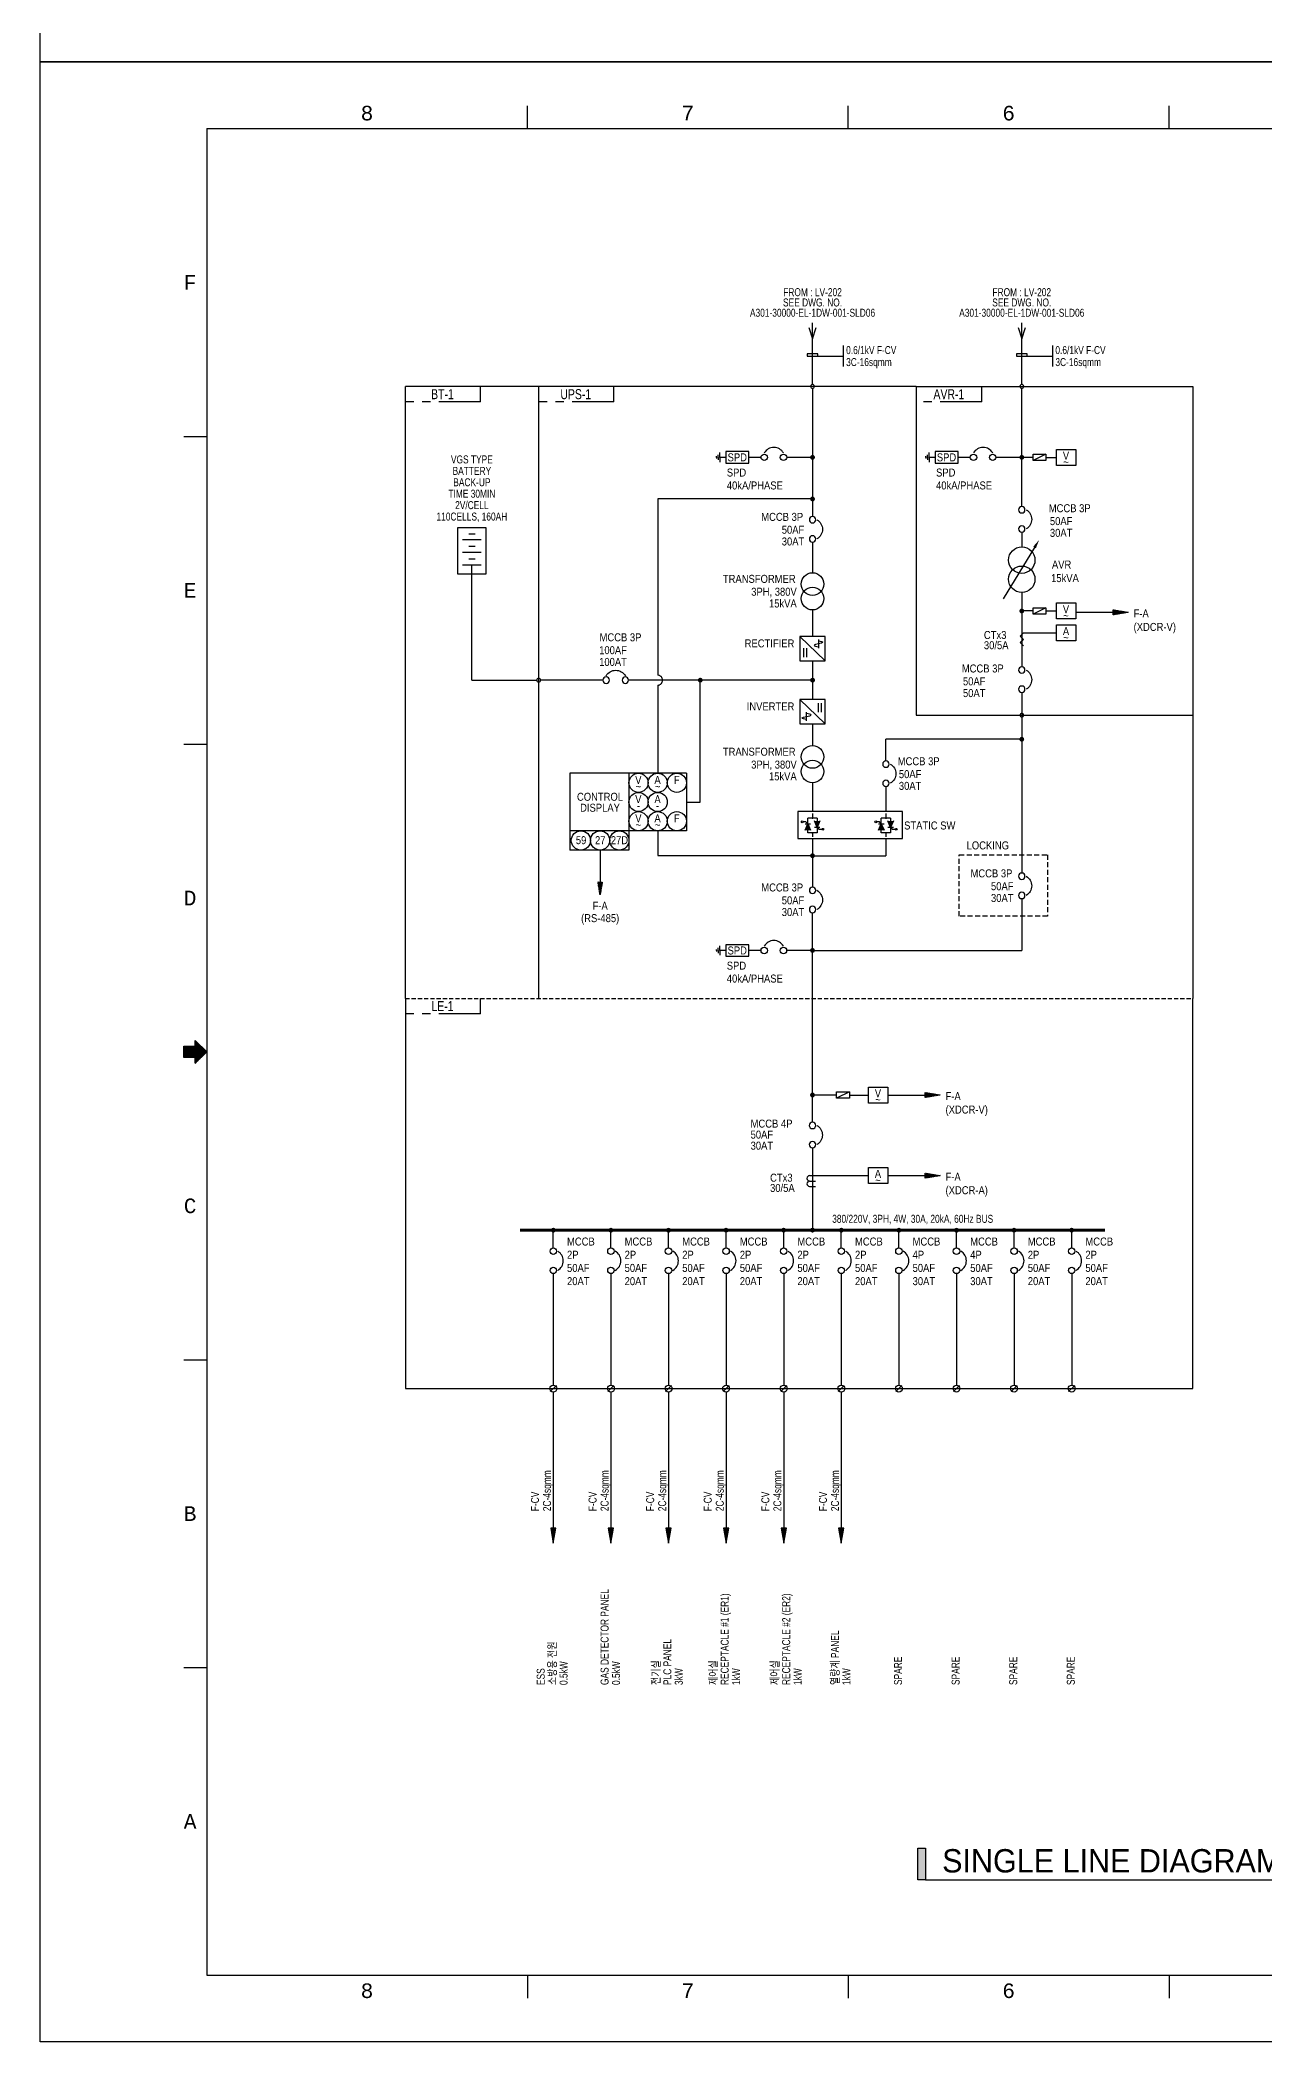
# Model space of a CAD drawing. Header units: feet. Extents: x 1 to 168002, y -59383 to 29717.
# Drawn here: x 42001 to 60377, y -59383 to -29356 of the extents above; entities that cross this region are included whole.
import ezdxf
from ezdxf.enums import TextEntityAlignment as Align
from ezdxf.lldxf.tags import DXFTag

# ---------------------------------------------------------------- set-up
doc = ezdxf.new("R2010")
doc.units = ezdxf.units.FT
doc.header["$LTSCALE"] = 50
doc.header["$MEASUREMENT"] = 0
for name, pattern in [('CONTINU', [0]), ('DASHED', [0.75, 0.5, -0.25]), ('HIDDEN', [0.375, 0.25, -0.125]), ('HIDDEN2', [0.1875, 0.125, -0.0625]), ('PHANTOM', [2.5, 1.25, -0.25, 0.25, -0.25, 0.25, -0.25])]:
    doc.linetypes.add(name, pattern=pattern)
doc.layers.get('0').update_dxf_attribs({"linetype": 'CONTINUOUS'})
for name, color, linetype in [('111$0$E-TEXT3', 4, 'CONTINUOUS'), ('BASE', 7, 'CONTINUOUS'), ('E-BUS', 6, 'CONTINUOUS'), ('E-PNL', 1, 'CEN50'), ('E-Pow', 4, 'CONTINUOUS'), ('E-SYM0', 3, 'CONTINUOUS'), ('E-SYM1', 3, 'CONTINUOUS'), ('E-SYM2', 3, 'CONTINUOUS'), ('E-Text-1', 2, 'CONTINUOUS'), ('E-Text-2', 4, 'CONTINUOUS'), ('E-Text-Call', 7, 'CONTINUOUS'), ('E-Wire01', 7, 'CONTINUOUS'), ('EQIP', 1, 'CONTINUOUS'), ('TEXT', 7, 'CONTINUOUS'), ('WIRE', 3, 'CONTINUOUS')]:
    doc.layers.add(name, color=color, linetype=linetype)
doc.layers.add('Border', color=7, linetype='CONTINUOUS', lineweight=0)
doc.styles.add('TB-1$0$MONOTXT', font='monotxt_.ttf')
doc.styles.add('돋움', font='')
doc.styles.get('돋움').set_extended_font_data('Dotum')
tags = doc.linetypes.add('CEN50', pattern=[56, 50, -2, 2, -2]).pattern_tags.tags
tags[10:11] = [DXFTag(74, 4), DXFTag(75, 0), DXFTag(340, '0'), DXFTag(46, 1.0), DXFTag(50, 0.0), DXFTag(44, 0.0), DXFTag(45, 0.0)]
tags[8:9] = [DXFTag(74, 4), DXFTag(75, 0), DXFTag(340, '0'), DXFTag(46, 1.0), DXFTag(50, 0.0), DXFTag(44, 0.0), DXFTag(45, 0.0)]
tags[6:7] = [DXFTag(74, 4), DXFTag(75, 0), DXFTag(340, '0'), DXFTag(46, 1.0), DXFTag(50, 0.0), DXFTag(44, 0.0), DXFTag(45, 0.0)]
tags[4:5] = [DXFTag(74, 4), DXFTag(75, 0), DXFTag(340, '0'), DXFTag(46, 1.0), DXFTag(50, 0.0), DXFTag(44, 0.0), DXFTag(45, 0.0)]

# ---------------------------------------------------------------- blocks, each defined once
blk = doc.blocks.new('FORMAT')
at = {"layer": 'Border', "color": 0, "linetype": 'Continuous', "lineweight": 25}
for p, q in [((7312, 28700), (7312, 29041)), ((12125, 28700), (12125, 29041)), ((16937, 28700), (16937, 29041)), ((2500, 28700), (2500, 1000)), ((2500, 28700), (41000, 28700)), ((2156, 24083), (2500, 24083)), ((2156, 19467), (2500, 19467)), ((2328, 14936), (2328, 15021)), ((2328, 15021), (2500, 14850)), ((2328, 15016), (2334, 15016)), ((2156, 14764), (2156, 14936)), ((2156, 14936), (2328, 14936)), ((2156, 14928), (2422, 14928)), ((2156, 14918), (2432, 14918)), ((2156, 14908), (2441, 14908)), ((2156, 14898), (2451, 14898)), ((2156, 14889), (2461, 14889)), ((2156, 14879), (2471, 14879)), ((2156, 14869), (2481, 14869)), ((2156, 14859), (2490, 14859)), ((2156, 14849), (2499, 14849)), ((2156, 14840), (2489, 14840)), ((2156, 14830), (2479, 14830)), ((2156, 14820), (2470, 14820)), ((2156, 14810), (2460, 14810)), ((2156, 14801), (2450, 14801)), ((2156, 14791), (2440, 14791)), ((2156, 14781), (2431, 14781)), ((2156, 14771), (2421, 14771)), ((2328, 14764), (2156, 14764)), ((2328, 15006), (2344, 15006)), ((2328, 14996), (2353, 14996)), ((2328, 14986), (2363, 14986)), ((2328, 14977), (2373, 14977)), ((2328, 14967), (2383, 14967)), ((2328, 14957), (2392, 14957)), ((2328, 14947), (2402, 14947)), ((2328, 14938), (2412, 14938)), ((2500, 14850), (2328, 14679)), ((2328, 14679), (2328, 14764)), ((2328, 14761), (2411, 14761)), ((2328, 14752), (2401, 14752)), ((2328, 14742), (2391, 14742)), ((2328, 14732), (2382, 14732)), ((2328, 14722), (2372, 14722)), ((2328, 14712), (2362, 14712)), ((2328, 14703), (2352, 14703)), ((2328, 14693), (2342, 14693)), ((2328, 14683), (2333, 14683)), ((2156, 10233), (2500, 10233)), ((2156, 5617), (2500, 5617)), ((2500, 1000), (41000, 1000)), ((7312, 1000), (7312, 659)), ((12125, 1000), (12125, 659)), ((16937, 1000), (16937, 659))]:
    blk.add_line(p, q, dxfattribs=at)
blk.add_lwpolyline([(0, 0), (0, 29700), (42000, 29700), (42000, 0)], close=True, dxfattribs=at)
at = {"layer": 'Border', "color": 0, "linetype": 'Continuous', "lineweight": 25, "style": 'TB-1$0$MONOTXT'}
for s, p in [('8', (4905, 29041)), ('7', (9718, 29041)), ('6', (14530, 29041)), ('8', (4905, 878)), ('7', (9718, 878)), ('6', (14530, 878))]:
    blk.add_text(s, height=219, dxfattribs=at).set_placement(p, align=Align.TOP_CENTER)
for s, p in [('F', (2156, 26392)), ('E', (2156, 21775)), ('D', (2156, 17158)), ('C', (2156, 12542)), ('B', (2156, 7925)), ('A', (2156, 3308))]:
    blk.add_text(s, height=220, dxfattribs=at).set_placement(p, align=Align.MIDDLE_LEFT)
blk = doc.blocks.new('TITLE')
at = {"xscale": 0.01, "yscale": 0.01, "zscale": 0.01}
blk.add_blockref('FORMAT', (0, 0), dxfattribs=at)
blk = doc.blocks.new('117')
at = {"layer": 'E-SYM2'}
for centre in [(0, 6), (0, 0)]:
    blk.add_circle(centre, 1, dxfattribs=at)
blk.add_arc((-0.36, 3), 3.46, 299.91468, 60.08532, dxfattribs=at)
blk = doc.blocks.new('A$C36F4008E')
at = {"layer": 'E-SYM1', "ltscale": 0.5}
for p, q in [((3.25, 0), (-3.25, 0)), ((3.25, -4.4), (-3.25, -4.4)), ((-1.1, -2.2), (1.1, -2.2)), ((-1.1, -6.6), (1.1, -6.6)), ((3.25, -8.8), (-3.25, -8.8)), ((-1.1, -11), (1.1, -11))]:
    blk.add_line(p, q, dxfattribs=at)
blk.add_lwpolyline([(5, -13), (-5, -13), (-5, 3), (5, 3)], close=True, dxfattribs=at)
blk = doc.blocks.new('A$C68F508EB')
at = {"layer": 'E-SYM1'}
for p, q in [((-2, 0), (0, 0)), ((-2, -1.8), (0, -1.8)), ((-2, -3.6), (0, -3.6))]:
    blk.add_line(p, q, dxfattribs=at)
for centre in [(-2, -0.9), (-2, -2.7)]:
    blk.add_arc(centre, 0.9, 90, 270, dxfattribs=at)
blk = doc.blocks.new('A$C1F1908AF')
at = {"layer": 'E-Pow'}
h = blk.add_hatch(color=7, dxfattribs=at)
h.dxf.hatch_style = 1
h.paths.add_polyline_path([(500, 88), (0, 0), (500, -88)])
at = {"layer": 'E-Pow', "color": 7}
blk.add_lwpolyline([(500, 88), (0, 0), (500, -88)], close=True, dxfattribs=at)

msp = doc.modelspace()

# ---------------------------------------------------------------- hatches: boundary and pattern name
at = {"layer": '111$0$E-TEXT3'}
msp.add_hatch(color=7, dxfattribs=at).paths.add_polyline_path([(55167.2, -56477.3), (55283.9, -56477.3), (55283.9, -56953), (55167.2, -56953)])

# ---------------------------------------------------------------- linework, layer by layer
at = {"color": 0, "linetype": 'Continuous', "ltscale": 5}
for p, q in [((52149, -35614.9, 0.1), (52149, -35598.5, 0.1)), ((52149, -35614.9, 0.1), (52149, -35631.3, 0.1)), ((52174.1, -35614.9, 0.1), (52174.1, -35575.2, 0.1)), ((52174.1, -35614.9, 0.1), (52174.1, -35654.6, 0.1)), ((52200.6, -35614.9, 0.1), (52200.6, -35543.5, 0.1)), ((52288.1, -35614.9, 0.1), (52200.6, -35614.9, 0.1)), ((52200.6, -35614.9, 0.1), (52200.6, -35686.3, 0.1)), ((55287.8, -35614.9, 0.1), (55287.8, -35598.5, 0.1)), ((55287.8, -35614.9, 0.1), (55287.8, -35631.3, 0.1)), ((55312.9, -35614.9, 0.1), (55312.9, -35575.2, 0.1)), ((55312.9, -35614.9, 0.1), (55312.9, -35654.6, 0.1)), ((55339.4, -35614.9, 0.1), (55339.4, -35543.5, 0.1)), ((55426.9, -35614.9, 0.1), (55339.4, -35614.9, 0.1)), ((55339.4, -35614.9, 0.1), (55339.4, -35686.3, 0.1)), ((52148.4, -43011.5, 0.1), (52148.4, -42995, 0.1)), ((52148.4, -43011.5, 0.1), (52148.4, -43027.9, 0.1)), ((52173.6, -43011.5, 0.1), (52173.6, -42971.8, 0.1)), ((52173.6, -43011.5, 0.1), (52173.6, -43051.1, 0.1)), ((52200, -43011.5, 0.1), (52200, -42940.1, 0.1)), ((52287.6, -43011.5, 0.1), (52200, -43011.5, 0.1)), ((52200, -43011.5, 0.1), (52200, -43082.8, 0.1))]:
    msp.add_line(p, q, dxfattribs=at)
at = {"ltscale": 3}
msp.add_line((53613.2, -46389, 0.1), (54429.5, -46389, 0.1), dxfattribs=at)
at = {"color": 1}
msp.add_line((55283.9, -56953, 0.1), (64388.7, -56953, 0.1), dxfattribs=at)
at = {"linetype": 'DASHED', "ltscale": 3, "elevation": 0.1}
msp.add_lwpolyline([(55791, -41576.9), (57115.8, -41576.9), (57115.8, -42497.4), (55791, -42497.4)], close=True, dxfattribs=at)
at = {"layer": '111$0$E-TEXT3', "color": 7, "elevation": 0.1}
msp.add_lwpolyline([(55167.2, -56477.3), (55283.9, -56477.3), (55283.9, -56953), (55167.2, -56953)], close=True, dxfattribs=at)
at = {"layer": 'BASE', "color": 1, "linetype": 'PHANTOM', "ltscale": 10}
for p, q in [((48609.1, -34784.4, 0.1), (47481.6, -34784.4, 0.1)), ((48609.1, -34784.4, 0.1), (48609.1, -34550.2, 0.1)), ((50609.1, -34784.4, 0.1), (49481.6, -34784.4, 0.1)), ((50609.1, -34784.4, 0.1), (50609.1, -34550.2, 0.1)), ((56127.8, -34784.4, 0.1), (55142.3, -34784.4, 0.1)), ((56127.8, -34784.4, 0.1), (56127.8, -34550.2, 0.1)), ((48609.1, -43963.9, 0.1), (48609.1, -43729.7, 0.1)), ((48609.1, -43963.9, 0.1), (47481.6, -43963.9, 0.1))]:
    msp.add_line(p, q, dxfattribs=at)
at = {"layer": 'BASE', "color": 1, "linetype": 'HIDDEN2', "ltscale": 10}
msp.add_line((47481.6, -43729.7, 0.1), (59293.5, -43729.7, 0.1), dxfattribs=at)
at = {"layer": 'E-BUS', "const_width": 42.9, "elevation": 0.1}
msp.add_lwpolyline([(49201.2, -47206.5), (57977.2, -47206.5)], dxfattribs=at)
at = {"layer": 'E-PNL', "ltscale": 0.1}
for p, q in [((55142.3, -34550.2, 0.1), (47481.6, -34550.2, 0.1)), ((47481.6, -43729.7, 0.1), (47481.6, -34550.2, 0.1)), ((49481.6, -43729.7, 0.1), (49481.6, -34550.2, 0.1)), ((55142.3, -34550.2, 0.1), (55142.3, -39481.8, 0.1)), ((55142.3, -34550.2, 0.1), (59293.5, -34550.2, 0.1)), ((59293.5, -34550.2, 0.1), (59293.5, -39481.8, 0.1)), ((55142.3, -39481.8, 0.1), (59293.5, -39481.8, 0.1)), ((59293.5, -39481.8, 0.1), (59293.5, -43729.7, 0.1)), ((47481.6, -43729.7, 0.1), (47481.6, -49582.5, 0.1)), ((59293.5, -49582.5, 0.1), (59293.5, -43729.7, 0.1)), ((47481.6, -49582.5, 0.1), (59293.5, -49582.5, 0.1))]:
    msp.add_line(p, q, dxfattribs=at)
at = {"layer": 'E-PNL'}
for p, q in [((49655.7, -49628.3, 0.1), (49746.6, -49537.4, 0.1)), ((50519.7, -49628.3, 0.1), (50610.6, -49537.4, 0.1)), ((51383.7, -49628.3, 0.1), (51474.6, -49537.4, 0.1)), ((52247.7, -49628.3, 0.1), (52338.6, -49537.4, 0.1)), ((53111.7, -49628.3, 0.1), (53202.6, -49537.4, 0.1)), ((53975.7, -49628.3, 0.1), (54066.6, -49537.4, 0.1)), ((54839.7, -49628.3, 0.1), (54930.6, -49537.4, 0.1)), ((55703.7, -49628.3, 0.1), (55794.6, -49537.4, 0.1)), ((56567.7, -49628.3, 0.1), (56658.6, -49537.4, 0.1)), ((57431.7, -49628.3, 0.1), (57522.6, -49537.4, 0.1))]:
    msp.add_line(p, q, dxfattribs=at)
for centre in [(49701.2, -49582.9, 0.1), (50565.2, -49582.9, 0.1), (51429.2, -49582.9, 0.1), (52293.2, -49582.9, 0.1), (53157.2, -49582.9, 0.1), (54021.2, -49582.9, 0.1), (54885.2, -49582.9, 0.1), (55749.2, -49582.9, 0.1), (56613.2, -49582.9, 0.1), (57477.2, -49582.9, 0.1)]:
    msp.add_circle(centre, 51.4, dxfattribs=at)
at = {"layer": 'E-Pow', "linetype": 'HIDDEN', "ltscale": 0.5}
for p, q in [((53589.7, -34521.4, 0.1), (53589.7, -33598.4, 0.1)), ((56728.5, -34521.4, 0.1), (56728.5, -33598.4, 0.1)), ((53589.7, -36239.4, 0.1), (51267.2, -36239.4, 0.1)), ((51267.2, -36239.4, 0.1), (51267.2, -38883.1, 0.1)), ((51267.2, -39031.2, 0.1), (51267.2, -40352.8, 0.1)), ((51905.3, -40784.8, 0.1), (51905.3, -38957.2, 0.1)), ((51699.2, -40784.8, 0.1), (51905.3, -40784.8, 0.1)), ((51267.2, -41216.8, 0.1), (51267.2, -41591.7, 0.1)), ((53589.2, -41591.7, 0.1), (51267.2, -41591.7, 0.1))]:
    msp.add_line(p, q, dxfattribs=at)
at = {"layer": 'E-Pow'}
for p, q in [((48479.6, -38957.2, 0.1), (48479.6, -37231.7, 0.1)), ((49701.2, -49634.3, 0.1), (49701.2, -51678.9, 0.1)), ((50565.2, -49634.3, 0.1), (50565.2, -51678.9, 0.1)), ((51429.2, -49634.3, 0.1), (51429.2, -51678.9, 0.1)), ((52293.2, -49634.3, 0.1), (52293.2, -51678.9, 0.1)), ((53157.2, -49634.3, 0.1), (53157.2, -51678.9, 0.1)), ((54021.2, -49634.3, 0.1), (54021.2, -51678.9, 0.1))]:
    msp.add_line(p, q, dxfattribs=at)
at = {"layer": 'E-Pow', "elevation": 0.1}
for points in [[(53536.1, -33664.8), (53589.7, -33836.2), (53643.3, -33664.8)], [(56674.9, -33664.8), (56728.5, -33836.2), (56782.1, -33664.8)]]:
    msp.add_lwpolyline(points, dxfattribs=at)
at = {"layer": 'E-Pow', "linetype": 'HIDDEN', "ltscale": 0.5}
msp.add_arc((51267.2, -38957.2, 0.1), 74, 270, 90, dxfattribs=at)
at = {"layer": 'E-SYM2'}
for p, q in [((56920, -36966.5, 0.1), (56448.3, -37738.8, 0.1)), ((53778.4, -38668.3, 0.1), (53401, -38300.4, 0.1)), ((53678.9, -38345, 0.1), (53678.9, -38478.8, 0.1)), ((56752.5, -38248.8, 0.1), (56704.5, -38296.8, 0.1)), ((56704.5, -38296.8, 0.1), (56752.5, -38344.8, 0.1)), ((56752.5, -38344.8, 0.1), (56704.5, -38392.8, 0.1)), ((56704.5, -38392.8, 0.1), (56752.5, -38440.8, 0.1)), ((56752.5, -38248.8, 0.1), (56908.4, -38248.8, 0.1)), ((53455.9, -38478.8, 0.1), (53455.9, -38612.6, 0.1)), ((53500.5, -38478.8, 0.1), (53500.5, -38612.6, 0.1)), ((53401, -39245.7, 0.1), (53778.4, -39613.7, 0.1)), ((53678.9, -39435.2, 0.1), (53678.9, -39301.4, 0.1)), ((53723.5, -39435.2, 0.1), (53723.5, -39301.4, 0.1)), ((53500.5, -39569, 0.1), (53500.5, -39435.2, 0.1)), ((51699.2, -40352.8, 0.1), (49950.9, -40352.8, 0.1)), ((49950.9, -40352.8, 0.1), (49950.9, -41504.8, 0.1)), ((50835.2, -40352.8, 0.1), (50835.2, -41504.8, 0.1)), ((51699.2, -40352.8, 0.1), (51699.2, -41216.8, 0.1)), ((53491.6, -41082.1, 0.1), (53449.8, -41082.1, 0.1)), ((53477.7, -41109.9, 0.1), (53561.3, -41109.9, 0.1)), ((53477.7, -41207.5, 0.1), (53519.5, -41109.9, 0.1)), ((53519.5, -41109.9, 0.1), (53491.6, -41082.1, 0.1)), ((53519.5, -41249.3, 0.1), (53519.5, -41026.3, 0.1)), ((53658.9, -41026.3, 0.1), (53519.5, -41026.3, 0.1)), ((53519.5, -41109.9, 0.1), (53561.3, -41207.5, 0.1)), ((53589.2, -40956.6, 0.1), (53589.2, -41026.3, 0.1)), ((53658.9, -41165.7, 0.1), (53617, -41068.1, 0.1)), ((53658.9, -41026.3, 0.1), (53658.9, -41249.3, 0.1)), ((53700.7, -41068.1, 0.1), (53658.9, -41165.7, 0.1)), ((54593.3, -41082.1, 0.1), (54551.5, -41082.1, 0.1)), ((54579.4, -41109.9, 0.1), (54663, -41109.9, 0.1)), ((54579.4, -41207.5, 0.1), (54621.2, -41109.9, 0.1)), ((54621.2, -41109.9, 0.1), (54593.3, -41082.1, 0.1)), ((54621.2, -41249.3, 0.1), (54621.2, -41026.3, 0.1)), ((54760.6, -41026.3, 0.1), (54621.2, -41026.3, 0.1)), ((54621.2, -41109.9, 0.1), (54663, -41207.5, 0.1)), ((54690.9, -40956.6, 0.1), (54690.9, -41026.3, 0.1)), ((54760.6, -41165.7, 0.1), (54718.7, -41068.1, 0.1)), ((54760.6, -41026.3, 0.1), (54760.6, -41249.3, 0.1)), ((54802.4, -41068.1, 0.1), (54760.6, -41165.7, 0.1)), ((51699.2, -41216.8, 0.1), (49950.9, -41216.8, 0.1)), ((53658.9, -41249.3, 0.1), (53519.5, -41249.3, 0.1)), ((53589.2, -41249.3, 0.1), (53589.2, -41305.1, 0.1)), ((53700.7, -41165.7, 0.1), (53617, -41165.7, 0.1)), ((53658.9, -41165.7, 0.1), (53686.7, -41193.6, 0.1)), ((53686.7, -41193.6, 0.1), (53728.6, -41193.6, 0.1)), ((54760.6, -41249.3, 0.1), (54621.2, -41249.3, 0.1)), ((54690.9, -41249.3, 0.1), (54690.9, -41305.1, 0.1)), ((54802.4, -41165.7, 0.1), (54718.7, -41165.7, 0.1)), ((54760.6, -41165.7, 0.1), (54788.4, -41193.6, 0.1)), ((54788.4, -41193.6, 0.1), (54830.3, -41193.6, 0.1)), ((50835.2, -41504.8, 0.1), (49950.9, -41504.8, 0.1))]:
    msp.add_line(p, q, dxfattribs=at)
at = {"layer": 'E-SYM2', "elevation": 0.1}
for points in [[(52633.5, -35701.3), (52633.5, -35528.5), (52287.9, -35528.5), (52287.9, -35701.3)], [(55772.4, -35701.3), (55772.4, -35528.5), (55426.8, -35528.5), (55426.8, -35701.3)], [(57250.6, -35494.9), (57538.6, -35494.9), (57538.6, -35734.9), (57250.6, -35734.9)], [(57250.6, -37799.6), (57538.6, -37799.6), (57538.6, -38039.6), (57250.6, -38039.6)], [(57250.6, -38128.8), (57538.6, -38128.8), (57538.6, -38368.8), (57250.6, -38368.8)], [(53779.3, -38668.3), (53779.3, -38300.4), (53400.1, -38300.4), (53400.1, -38668.3)], [(53400.1, -39245.7), (53400.1, -39613.7), (53779.3, -39613.7), (53779.3, -39245.7)], [(54939.9, -41333.5), (54939.9, -40928.2), (53368, -40928.2), (53368, -41333.5)], [(52633, -43097.9), (52633, -42925.1), (52287.4, -42925.1), (52287.4, -43097.9)], [(54429.5, -45059.4), (54717.5, -45059.4), (54717.5, -45299.4), (54429.5, -45299.4)], [(54429.5, -46269), (54717.5, -46269), (54717.5, -46509), (54429.5, -46509)]]:
    msp.add_lwpolyline(points, close=True, dxfattribs=at)
for points in [[(57090.6, -35566.9), (56898.6, -35662.9), (56898.6, -35566.9), (57090.6, -35566.9), (57090.6, -35662.9), (56898.6, -35662.9)], [(57090.6, -37871.6), (56898.6, -37967.6), (56898.6, -37871.6), (57090.6, -37871.6), (57090.6, -37967.6), (56898.6, -37967.6)], [(54143.5, -45131.4), (53951.5, -45227.4), (53951.5, -45131.4), (54143.5, -45131.4), (54143.5, -45227.4), (53951.5, -45227.4)]]:
    msp.add_lwpolyline(points, dxfattribs=at)
at = {"layer": 'E-SYM2', "const_width": 13.9, "elevation": 0.1}
for points in [[(53589.2, -41019.3, 1), (53589.2, -41033.3, 1)], [(54690.9, -41019.3, 1), (54690.9, -41033.3, 1)], [(53589.2, -41242.4, 1), (53589.2, -41256.3, 1)], [(54690.9, -41242.4, 1), (54690.9, -41256.3, 1)]]:
    msp.add_lwpolyline(points, format="xyb", close=True, dxfattribs=at)
at = {"layer": 'E-SYM2'}
for centre, radius in [((56728.5, -37156.4, 0.1), 198.3), ((53589.7, -37515.6, 0.1), 169.7), ((56728.5, -37443.8, 0.1), 198.3), ((53589.7, -37733.7, 0.1), 169.7), ((53589.2, -40108.4, 0.1), 169.7), ((53589.2, -40326.5, 0.1), 169.7), ((50979.2, -40496.8, 0.1), 144), ((51267.2, -40496.8, 0.1), 144), ((51555.2, -40496.8, 0.1), 144), ((50979.2, -40784.8, 0.1), 144), ((51267.2, -40784.8, 0.1), 144), ((50979.2, -41072.8, 0.1), 144), ((51267.2, -41072.8, 0.1), 144), ((51555.2, -41072.8, 0.1), 144), ((53435.8, -41082.1, 0.1), 13.9), ((54537.5, -41082.1, 0.1), 13.9), ((50115.2, -41360.8, 0.1), 144), ((50403.2, -41360.8, 0.1), 144), ((50691.2, -41360.8, 0.1), 144), ((53742.5, -41193.6, 0.1), 13.9), ((54844.2, -41193.6, 0.1), 13.9)]:
    msp.add_circle(centre, radius, dxfattribs=at)
for points in [[(53678.9, -38366.7, 0.1), (53712.7, -38374.3, 0.1), (53812.4, -38396.8, 0.1), (53545.4, -38426.8, 0.1), (53645.5, -38449.1, 0.1), (53678.9, -38456.6, 0.1)], [(53500.5, -39547.3, 0.1), (53466.7, -39539.7, 0.1), (53367, -39517.2, 0.1), (53634, -39487.2, 0.1), (53534, -39464.9, 0.1), (53500.5, -39457.4, 0.1)]]:
    msp.add_open_spline(points, degree=3, knots=[15.7286445, 15.7286445, 15.7286445, 15.7286445, 18.973666, 25.2982213, 28.4768835, 28.4768835, 28.4768835, 28.4768835], dxfattribs=at)
for points in [[(56899.8, -36954.1, 0.1), (56940.2, -36978.8, 0.1), (56987.8, -36855.6, 0.1)], [(53519.5, -41109.9, 0.1), (53561.3, -41207.5, 0.1), (53477.7, -41207.5, 0.1), (53561.3, -41207.5, 0.1)], [(53658.9, -41165.7, 0.1), (53617, -41068.1, 0.1), (53700.7, -41068.1, 0.1), (53617, -41068.1, 0.1)], [(54621.2, -41109.9, 0.1), (54663, -41207.5, 0.1), (54579.4, -41207.5, 0.1), (54663, -41207.5, 0.1)], [(54760.6, -41165.7, 0.1), (54718.7, -41068.1, 0.1), (54802.4, -41068.1, 0.1), (54718.7, -41068.1, 0.1)]]:
    msp.add_solid(points, dxfattribs=at)
at = {"layer": 'E-Text-Call', "ltscale": 0.5}
for p, q in [((54048.7, -33938.4, 0.1), (54048.7, -34253.4, 0.1)), ((57187.5, -33938.4, 0.1), (57187.5, -34253.4, 0.1))]:
    msp.add_line(p, q, dxfattribs=at)
at = {"layer": 'E-Text-Call', "ltscale": 0.5, "elevation": 0.1}
for points in [[(53670.7, -34095.9), (53670.7, -34059.9), (53508.7, -34059.9), (53508.7, -34095.9), (54048.7, -34095.9)], [(56809.5, -34095.9), (56809.5, -34059.9), (56647.5, -34059.9), (56647.5, -34095.9), (57187.5, -34095.9)]]:
    msp.add_lwpolyline(points, dxfattribs=at)
at = {"layer": 'E-Wire01', "linetype": 'HIDDEN', "ltscale": 0.6}
for p, q in [((57538.6, -37939.6, 0.1), (58100, -37939.6, 0.1)), ((58100, -37902.3, 0.1), (58324, -37939.6, 0.1)), ((58100, -37977, 0.1), (58100, -37902.3, 0.1)), ((58324, -37939.6, 0.1), (58100, -37977, 0.1)), ((50403.2, -41504.8, 0.1), (50403.2, -41986, 0.1)), ((50403.2, -42178, 0.1), (50371.2, -41986, 0.1)), ((50371.2, -41986, 0.1), (50435.2, -41986, 0.1)), ((50435.2, -41986, 0.1), (50403.2, -42178, 0.1)), ((54717.5, -45179.4, 0.1), (55278.9, -45179.4, 0.1)), ((55278.9, -45142.1, 0.1), (55502.9, -45179.4, 0.1)), ((55278.9, -45216.8, 0.1), (55278.9, -45142.1, 0.1)), ((55502.9, -45179.4, 0.1), (55278.9, -45216.8, 0.1)), ((54717.5, -46389, 0.1), (55278.9, -46389, 0.1)), ((55278.9, -46351.7, 0.1), (55502.9, -46389, 0.1)), ((55278.9, -46426.4, 0.1), (55278.9, -46351.7, 0.1)), ((55502.9, -46389, 0.1), (55278.9, -46426.4, 0.1))]:
    msp.add_line(p, q, dxfattribs=at)
for points in [[(58324, -37939.6, 0.1), (58100, -37977, 0.1), (58100, -37902.3, 0.1)], [(50403.2, -42178, 0.1), (50371.2, -41986, 0.1), (50435.2, -41986, 0.1)], [(55502.9, -45179.4, 0.1), (55278.9, -45216.8, 0.1), (55278.9, -45142.1, 0.1)], [(55502.9, -46389, 0.1), (55278.9, -46426.4, 0.1), (55278.9, -46351.7, 0.1)]]:
    msp.add_solid(points, dxfattribs=at)
at = {"layer": 'EQIP', "const_width": 36, "elevation": 0.1}
for points in [[(53571.7, -35614.9, 1), (53607.7, -35614.9, 1)], [(56710.5, -35614.9, 1), (56746.5, -35614.9, 1)], [(53571.7, -36239.4, 1), (53607.7, -36239.4, 1)], [(56710.5, -37919.6, 1), (56746.5, -37919.6, 1)], [(51887.3, -38957.2, 1), (51923.3, -38957.2, 1)], [(53571.7, -38957.2, 1), (53607.7, -38957.2, 1)], [(56710.5, -39843.6, 1), (56746.5, -39843.6, 1)], [(53571.2, -41590.9, 1), (53607.2, -41590.9, 1)], [(53571.2, -43011.5, 1), (53607.2, -43011.5, 1)], [(53571.2, -45179.4, 1), (53607.2, -45179.4, 1)], [(53571.2, -45179.4, 1), (53607.2, -45179.4, 1)], [(49683.2, -47207.5, 1), (49719.2, -47207.5, 1)], [(50547.2, -47207.5, 1), (50583.2, -47207.5, 1)], [(51411.2, -47207.5, 1), (51447.2, -47207.5, 1)], [(52272.9, -47207.5, 1), (52308.9, -47207.5, 1)], [(52275.2, -47207.5, 1), (52311.2, -47207.5, 1)], [(53139.2, -47207.5, 1), (53175.2, -47207.5, 1)], [(53571.2, -47206.5, 1), (53607.2, -47206.5, 1)], [(54003.2, -47207.5, 1), (54039.2, -47207.5, 1)], [(54867.2, -47207.5, 1), (54903.2, -47207.5, 1)], [(55731.2, -47207.5, 1), (55767.2, -47207.5, 1)], [(56595.2, -47207.5, 1), (56631.2, -47207.5, 1)], [(57459.2, -47207.5, 1), (57495.2, -47207.5, 1)]]:
    msp.add_lwpolyline(points, format="xyb", close=True, dxfattribs=at)
at = {"layer": 'TEXT', "color": 7, "linetype": 'Continuous'}
for p, q in [((52817.7, -35614.9, 0.1), (52633.5, -35614.9, 0.1)), ((53589.7, -35614.9, 0.1), (53201.7, -35614.9, 0.1)), ((55956.5, -35614.9, 0.1), (55772.4, -35614.9, 0.1)), ((56728.5, -35614.9, 0.1), (56340.5, -35614.9, 0.1)), ((56898.6, -35614.9, 0.1), (56728.5, -35614.9, 0.1)), ((57090.6, -35614.9, 0.1), (57250.6, -35614.9, 0.1)), ((52817.1, -43011.5, 0.1), (52633, -43011.5, 0.1)), ((53589.2, -43011.5, 0.1), (53201.1, -43011.5, 0.1)), ((53951.5, -45179.4, 0.1), (53589.2, -45179.4, 0.1)), ((54143.5, -45179.4, 0.1), (54429.5, -45179.4, 0.1))]:
    msp.add_line(p, q, dxfattribs=at)
at = {"layer": 'WIRE', "color": 4, "linetype": 'Continuous'}
for p, q in [((53589.7, -34579, 0.1), (53589.7, -36502.7, 0.1)), ((56728.5, -36353.6, 0.1), (56728.5, -34579, 0.1)), ((56728.5, -37642, 0.1), (56728.5, -38757.3, 0.1)), ((53589.7, -37903.4, 0.1), (53589.7, -38300.4, 0.1)), ((56898.6, -37919.6, 0.1), (56728.5, -37919.6, 0.1)), ((57090.6, -37919.6, 0.1), (57250.6, -37919.6, 0.1)), ((56908.4, -38248.8, 0.1), (57250.6, -38248.8, 0.1)), ((53589.7, -38668.7, 0.1), (53589.7, -39245.7, 0.1)), ((48479.6, -38957.2, 0.1), (49452.8, -38957.2, 0.1)), ((50445.8, -38957.2, 0.1), (49510.4, -38957.2, 0.1)), ((53589.7, -38957.2, 0.1), (50829.8, -38957.2, 0.1)), ((56728.5, -39141.3, 0.1), (56728.5, -41849.9, 0.1)), ((53589.2, -39613.7, 0.1), (53589.2, -39938.6, 0.1)), ((54690.9, -40168.5, 0.1), (54690.9, -39843.6, 0.1)), ((56728.5, -39843.6, 0.1), (54690.9, -39843.6, 0.1)), ((53589.2, -40496.2, 0.1), (53589.2, -40928.2, 0.1)), ((54690.9, -40552.5, 0.1), (54690.9, -40928.2, 0.1)), ((56728.5, -42233.9, 0.1), (56728.5, -43011.5, 0.1)), ((53589.2, -45587.6, 0.1), (53589.2, -42445.3, 0.1)), ((53589.2, -43011.5, 0.1), (56728.5, -43011.5, 0.1)), ((53589.2, -45971.6, 0.1), (53589.2, -47206.5, 0.1))]:
    msp.add_line(p, q, dxfattribs=at)
at = {"layer": 'WIRE', "color": 4}
for p, q in [((53589.7, -36886.7, 0.1), (53589.7, -37345.9, 0.1)), ((56728.5, -36737.6, 0.1), (56728.5, -36958.1, 0.1)), ((53589.2, -41333.5, 0.1), (53589.2, -42061.3, 0.1)), ((54690.9, -41333.5, 0.1), (54690.9, -41590.9, 0.1)), ((53589.2, -41590.9, 0.1), (54690.9, -41590.9, 0.1)), ((49701.2, -47474.3, 0.1), (49701.2, -47207.5, 0.1)), ((50565.2, -47474.3, 0.1), (50565.2, -47207.5, 0.1)), ((51429.2, -47474.3, 0.1), (51429.2, -47207.5, 0.1)), ((52293.2, -47474.3, 0.1), (52293.2, -47207.5, 0.1)), ((53157.2, -47474.3, 0.1), (53157.2, -47207.5, 0.1)), ((54021.2, -47474.3, 0.1), (54021.2, -47207.5, 0.1)), ((54885.2, -47474.3, 0.1), (54885.2, -47207.5, 0.1)), ((55749.2, -47474.3, 0.1), (55749.2, -47207.5, 0.1)), ((56613.2, -47474.3, 0.1), (56613.2, -47207.5, 0.1)), ((57477.2, -47474.3, 0.1), (57477.2, -47207.5, 0.1)), ((49701.2, -47858.3, 0.1), (49701.2, -49531.4, 0.1)), ((50565.2, -47858.3, 0.1), (50565.2, -49531.4, 0.1)), ((51429.2, -47858.3, 0.1), (51429.2, -49531.4, 0.1)), ((52293.2, -47858.3, 0.1), (52293.2, -49531.4, 0.1)), ((53157.2, -47858.3, 0.1), (53157.2, -49531.4, 0.1)), ((54021.2, -47858.3, 0.1), (54021.2, -49531.4, 0.1)), ((54885.2, -47858.3, 0.1), (54885.2, -49531.4, 0.1)), ((55749.2, -47858.3, 0.1), (55749.2, -49531.4, 0.1)), ((56613.2, -47858.3, 0.1), (56613.2, -49531.4, 0.1)), ((57477.2, -47858.3, 0.1), (57477.2, -49531.4, 0.1))]:
    msp.add_line(p, q, dxfattribs=at)
at = {"layer": 'WIRE', "color": 4, "linetype": 'Continuous'}
for centre, start, end in [((53589.7, -34550.2, 0.1), 0, 180), ((56728.5, -34550.2, 0.1), 0, 180), ((53589.7, -34550.2, 0.1), 180, 0), ((56728.5, -34550.2, 0.1), 180, 0), ((49481.6, -38957.2, 0.1), 0, 180), ((49481.6, -38957.2, 0.1), 180, 0), ((56728.5, -39481.8, 0.1), 0, 180), ((56728.5, -39481.8, 0.1), 180, 0)]:
    msp.add_arc(centre, 28.8, start, end, dxfattribs=at)

# ---------------------------------------------------------------- block references
at = {"color": 7, "linetype": 'CONTINU', "ltscale": 100, "xscale": 100, "yscale": 100, "zscale": 100}
for p in [(42001.4, -29683.3, 0.1), (42001.4, -59383.3, 0.1)]:
    msp.add_blockref('TITLE', p, dxfattribs=at)
at = {"color": 7, "yscale": 48, "zscale": 48}
for p, xscale, rotation in [((56292.5, -35614.9, 0.1), 48, 90), ((53589.7, -36550.7, 0.1), -48, 180), ((56728.5, -36401.6, 0.1), -48, 180), ((50493.8, -38957.2, 0.1), -48, 270), ((56728.5, -38805.3, 0.1), -48, 180), ((54690.9, -40216.5, 0.1), -48, 180), ((56728.5, -41897.9, 0.1), -48, 180), ((53589.7, -42109.3, 0.1), -48, 180), ((53153.1, -43011.5, 0.1), 48, 90), ((53589.2, -45635.6, 0.1), -48, 180)]:
    msp.add_blockref('117', p, dxfattribs=dict(at, xscale=xscale, rotation=rotation))
at = {"color": 7, "xscale": 48, "yscale": 48, "zscale": 48}
for p in [(49701.2, -47810.3, 0.1), (50565.2, -47810.3, 0.1), (51429.2, -47810.3, 0.1), (52293.2, -47810.3, 0.1), (53157.2, -47810.3, 0.1), (54021.2, -47810.3, 0.1), (54885.2, -47810.3, 0.1), (55749.2, -47810.3, 0.1), (56613.2, -47810.3, 0.1), (57477.2, -47810.3, 0.1)]:
    msp.add_blockref('117', p, dxfattribs=at)
at = {"layer": 'E-SYM0', "xscale": 0.4500023775635821, "yscale": 0.4500023775635821, "zscale": 0.4500023775635821, "rotation": 90}
for p in [(49701.2, -51903.9, 0.1), (50565.2, -51903.9, 0.1), (51429.2, -51903.9, 0.1), (52293.2, -51903.9, 0.1), (53157.2, -51903.9, 0.1), (54021.2, -51903.9, 0.1)]:
    msp.add_blockref('A$C1F1908AF', p, dxfattribs=at)
at = {"layer": 'E-SYM1', "ltscale": 0.5, "xscale": -42.85714285714285, "yscale": 42.85714285714285, "zscale": 42.85714285714285, "rotation": 180}
msp.add_blockref('A$C36F4008E', (48479.6, -37231.7, 0.1), dxfattribs=at)
at = {"layer": 'E-SYM1', "xscale": 45.00023775635822, "yscale": 45.00023775635822, "zscale": 45.00023775635822}
msp.add_blockref('A$C68F508EB', (53635.9, -46388.9, 0.1), dxfattribs=at)
at = {"layer": 'E-SYM2', "xscale": 48, "yscale": 48, "zscale": 48, "rotation": 90}
msp.add_blockref('117', (53153.7, -35614.9, 0.1), dxfattribs=at)

# ---------------------------------------------------------------- texts
at = {"color": 3, "style": '돋움'}
msp.add_text('SINGLE LINE DIAGRAM FOR UPS/DC', height=350, dxfattribs=at).set_placement((55533.9, -56665.9, 0.1), align=Align.MIDDLE_LEFT)
at = {"layer": 'E-Text-1', "style": '돋움'}
for s, width, p in [('3C-16sqmm', 0.8, (54093.7, -34185.9, 0.1)), ('0.6/1kV F-CV', 0.8, (54093.7, -34005.9, 0.1)), ('3C-16sqmm', 0.8, (57232.5, -34185.9, 0.1)), ('0.6/1kV F-CV', 0.8, (57232.5, -34005.9, 0.1)), ('MCCB', 0.9, (49906.9, -47377.2, 0.1)), ('MCCB', 0.9, (50770.9, -47377.2, 0.1)), ('MCCB', 0.9, (51634.9, -47377.2, 0.1)), ('MCCB', 0.9, (52498.9, -47377.2, 0.1)), ('MCCB', 0.9, (53362.9, -47377.2, 0.1)), ('MCCB', 0.9, (54226.9, -47377.2, 0.1)), ('MCCB', 0.9, (55090.9, -47377.2, 0.1)), ('MCCB', 0.9, (55954.9, -47377.2, 0.1)), ('MCCB', 0.9, (56818.9, -47377.2, 0.1)), ('MCCB', 0.9, (57682.9, -47377.2, 0.1)), ('50AF', 0.9, (49906.9, -47773.5, 0.1)), ('2P', 0.9, (49906.9, -47575.3, 0.1)), ('50AF', 0.9, (50770.9, -47773.5, 0.1)), ('2P', 0.9, (50770.9, -47575.3, 0.1)), ('50AF', 0.9, (51634.9, -47773.5, 0.1)), ('2P', 0.9, (51634.9, -47575.3, 0.1)), ('50AF', 0.9, (52498.9, -47773.5, 0.1)), ('2P', 0.9, (52498.9, -47575.3, 0.1)), ('50AF', 0.9, (53362.9, -47773.5, 0.1)), ('2P', 0.9, (53362.9, -47575.3, 0.1)), ('50AF', 0.9, (54226.9, -47773.5, 0.1)), ('2P', 0.9, (54226.9, -47575.3, 0.1)), ('4P', 0.9, (55090.9, -47575.3, 0.1)), ('50AF', 0.9, (55090.9, -47773.5, 0.1)), ('4P', 0.9, (55954.9, -47575.3, 0.1)), ('50AF', 0.9, (55954.9, -47773.5, 0.1)), ('50AF', 0.9, (56818.9, -47773.5, 0.1)), ('2P', 0.9, (56818.9, -47575.3, 0.1)), ('50AF', 0.9, (57682.9, -47773.5, 0.1)), ('2P', 0.9, (57682.9, -47575.3, 0.1)), ('20AT', 0.9, (49906.9, -47971.6, 0.1)), ('20AT', 0.9, (50770.9, -47971.6, 0.1)), ('20AT', 0.9, (51634.9, -47971.6, 0.1)), ('20AT', 0.9, (52498.9, -47971.6, 0.1)), ('20AT', 0.9, (53362.9, -47971.6, 0.1)), ('20AT', 0.9, (54226.9, -47971.6, 0.1)), ('30AT', 0.9, (55090.9, -47971.6, 0.1)), ('30AT', 0.9, (55954.9, -47971.6, 0.1)), ('20AT', 0.9, (56818.9, -47971.6, 0.1)), ('20AT', 0.9, (57682.9, -47971.6, 0.1))]:
    msp.add_text(s, height=120, dxfattribs=dict(at, width=width)).set_placement(p, align=Align.MIDDLE_LEFT)
for s, height, width, p in [('BT-1', 150, 0.8, (48038.1, -34667.3, 0.1)), ('UPS-1', 150, 0.8, (50038.1, -34667.3, 0.1)), ('AVR-1', 150, 0.8, (55635, -34667.3, 0.1)), ('SPD', 120, 0.9, (52460.7, -35614.9, 0.1)), ('SPD', 120, 0.9, (55599.6, -35614.9, 0.1)), ('SPD', 120, 0.9, (52460.2, -43011.5, 0.1)), ('LE-1', 150, 0.8, (48038.1, -43846.8, 0.1))]:
    msp.add_text(s, height=height, dxfattribs=dict(at, width=width)).set_placement(p, align=Align.MIDDLE)
at = {"layer": 'E-Text-1', "style": '돋움', "width": 0.8}
for s, p in [('VGS TYPE', (48479.6, -35646, 0.1)), ('BATTERY', (48479.6, -35817.4, 0.1)), ('BACK-UP', (48479.6, -35988.8, 0.1)), ('TIME 30MIN', (48479.6, -36160.2, 0.1)), ('2V/CELL', (48479.6, -36331.7, 0.1)), ('110CELLS, 160AH', (48479.6, -36503.1, 0.1))]:
    msp.add_text(s, height=120, dxfattribs=at).set_placement(p, align=Align.MIDDLE_CENTER)
at = {"layer": 'E-Text-1', "style": '돋움', "width": 0.9}
for s, p in [('V', (57392.2, -35647.8, 0.1)), ('~', (57392.2, -35744.1, 0.1)), ('V', (57392.2, -37952.5, 0.1)), ('~', (57392.2, -38048.8, 0.1)), ('A', (57392.2, -38281.7, 0.1)), ('~', (57392.2, -38378, 0.1)), ('V', (50976.9, -40513.5, 0.1)), ('A', (51264.9, -40513.5, 0.1)), ('F', (51552.9, -40513.5, 0.1)), ('CONTROL', (50401.5, -40766, 0.1)), ('DISPLAY', (50401.5, -40930.6, 0.1)), ('V', (50976.9, -40801.5, 0.1)), ('~', (50976.9, -40611.4, 0.1)), ('A', (51264.9, -40801.5, 0.1)), ('~', (51264.9, -40611.4, 0.1)), ('V', (50976.9, -41089.5, 0.1)), ('~', (50976.9, -41187.4, 0.1)), ('-', (50976.9, -40899.4, 0.1)), ('A', (51264.9, -41089.5, 0.1)), ('~', (51264.9, -41187.4, 0.1)), ('-', (51264.9, -40899.4, 0.1)), ('F', (51552.9, -41089.5, 0.1)), ('59', (50117.6, -41417.1, 0.1)), ('27', (50405.6, -41417.1, 0.1)), ('27D', (50693.6, -41417.1, 0.1)), ('F-A', (50403.9, -42400.8, 0.1)), ('F-A', (50403.9, -42400.8, 0.1)), ('(RS-485)', (50403.9, -42586.5, 0.1)), ('V', (54571.1, -45212.3, 0.1)), ('~', (54571.1, -45308.6, 0.1)), ('A', (54571.1, -46421.9, 0.1)), ('~', (54571.1, -46518.2, 0.1))]:
    msp.add_text(s, height=120, dxfattribs=at).set_placement(p, align=Align.CENTER)
for s, p in [('40kA/PHASE', (52303.8, -36096.3, 0.1)), ('SPD', (52303.8, -35902.7, 0.1)), ('40kA/PHASE', (55442.7, -36096.3, 0.1)), ('SPD', (55442.7, -35902.7, 0.1)), ('MCCB 3P', (57133.5, -36438, 0.1)), ('50AF', (57150.5, -36631.2, 0.1)), ('30AT', (57150.5, -36807.1, 0.1)), ('AVR', (57180.9, -37282.8, 0.1)), ('15kVA', (57168.8, -37486.2, 0.1)), ('(XDCR-V)', (58406, -38218.3, 0.1)), ('F-A', (58406, -38016.7, 0.1)), ('MCCB 3P', (50394.8, -38374.2, 0.1)), ('30/5A', (56160.5, -38493.1, 0.1)), ('CTx3', (56160.5, -38339.5, 0.1)), ('100AF', (50388.7, -38567.3, 0.1)), ('100AT', (50388.7, -38743.2, 0.1)), ('MCCB 3P', (55829.2, -38841.7, 0.1)), ('50AF', (55846.2, -39034.8, 0.1)), ('50AT', (55846.2, -39210.7, 0.1)), ('MCCB 3P', (54867.7, -40233.5, 0.1)), ('30AT', (54884.7, -40602.5, 0.1)), ('50AF', (54884.7, -40426.6, 0.1)), ('STATIC SW', (54963.7, -41196.9, 0.1)), ('LOCKING', (55901.1, -41495.7, 0.1)), ('SPD', (52303.3, -43299.2, 0.1)), ('40kA/PHASE', (52303.8, -43492.8, 0.1)), ('(XDCR-V)', (55584.9, -45458.1, 0.1)), ('F-A', (55584.9, -45256.5, 0.1)), ('MCCB 4P', (52660.6, -45668.6, 0.1)), ('30AT', (52660.6, -45999.2, 0.1)), ('50AF', (52660.6, -45833.8, 0.1)), ('30/5A', (52952.7, -46633.3, 0.1)), ('CTx3', (52952.7, -46479.7, 0.1)), ('(XDCR-A)', (55584.9, -46667.7, 0.1)), ('F-A', (55584.9, -46466.1, 0.1))]:
    msp.add_text(s, height=120, dxfattribs=at).set_placement(p)
for s, p in [('MCCB 3P', (53448.6, -36567.7, 0.1)), ('30AT', (53465.6, -36936.7, 0.1)), ('50AF', (53465.6, -36760.8, 0.1)), ('TRANSFORMER', (53336, -37497.6, 0.1)), ('3PH, 380V', (53353, -37690.7, 0.1)), ('15kVA', (53353, -37866.6, 0.1)), ('RECTIFIER', (53317, -38465.3, 0.1)), ('INVERTER', (53317, -39410.6, 0.1)), ('TRANSFORMER', (53335.5, -40090.4, 0.1)), ('3PH, 380V', (53352.5, -40283.5, 0.1)), ('15kVA', (53352.5, -40459.4, 0.1)), ('MCCB 3P', (53448.6, -42126.3, 0.1)), ('MCCB 3P', (56587.4, -41914.9, 0.1)), ('50AF', (56604.4, -42108, 0.1)), ('50AF', (53465.6, -42319.4, 0.1)), ('30AT', (56604.4, -42283.9, 0.1)), ('30AT', (53465.6, -42495.3, 0.1))]:
    msp.add_text(s, height=120, dxfattribs=at).set_placement(p, align=Align.RIGHT)
at = {"layer": 'E-Text-1', "style": '돋움', "width": 0.8}
for s, p in [('2C-4sqmm', (49606.2, -51422, 0.1)), ('2C-4sqmm', (50470.2, -51422, 0.1)), ('2C-4sqmm', (51334.2, -51422, 0.1)), ('2C-4sqmm', (52198.2, -51422, 0.1)), ('2C-4sqmm', (53062.2, -51422, 0.1)), ('2C-4sqmm', (53926.2, -51422, 0.1)), ('F-CV', (49425.9, -51422, 0.1)), ('F-CV', (50289.9, -51422, 0.1)), ('F-CV', (51153.9, -51422, 0.1)), ('F-CV', (52017.9, -51422, 0.1)), ('F-CV', (52881.9, -51422, 0.1)), ('F-CV', (53745.9, -51422, 0.1)), ('GAS DETECTOR PANEL', (50470.4, -54029.5, 0.1)), ('RECEPTACLE #1 (ER1)', (52271.7, -54029.5, 0.1)), ('RECEPTACLE #2 (ER2)', (53194.2, -54029.5, 0.1)), ('소방용 전원', (49683.7, -54029.5, 0.1)), ('PLC PANEL', (51411.7, -54029.5, 0.1)), ('열량계 PANEL', (53926.4, -54029.5, 0.1)), ('0.5kW', (49855.1, -54029.5, 0.1)), ('0.5kW', (50641.9, -54029.5, 0.1)), ('전기실', (51240.2, -54029.5, 0.1)), ('제어실', (52100.3, -54029.5, 0.1)), ('제어실', (53022.8, -54029.5, 0.1)), ('SPARE', (54871.9, -54029.6, 0.1)), ('SPARE', (55735.9, -54029.6, 0.1)), ('SPARE', (56599.9, -54029.6, 0.1)), ('SPARE', (57463.9, -54029.6, 0.1)), ('ESS', (49512.2, -54029.5, 0.1)), ('3kW', (51583.1, -54029.5, 0.1)), ('1kW', (52443.1, -54029.5, 0.1)), ('1kW', (53365.7, -54029.5, 0.1)), ('1kW', (54097.9, -54029.5, 0.1))]:
    msp.add_text(s, height=120, rotation=90, dxfattribs=at).set_placement(p, align=Align.MIDDLE_LEFT)
at = {"layer": 'E-Text-2', "style": '돋움', "width": 0.8}
for s, p in [('SEE DWG. NO.', (53589.7, -33291.5, 0.1)), ('FROM : LV-202', (53589.7, -33137.3, 0.1)), ('SEE DWG. NO.', (56728.5, -33291.5, 0.1)), ('FROM : LV-202', (56728.5, -33137.3, 0.1)), ('A301-30000-EL-1DW-001-SLD06', (53589.7, -33445.8, 0.1)), ('A301-30000-EL-1DW-001-SLD06', (56728.5, -33445.8, 0.1))]:
    msp.add_text(s, height=120, dxfattribs=at).set_placement(p, align=Align.MIDDLE_CENTER)
msp.add_text('380/220V, 3PH, 4W, 30A, 20kA, 60Hz BUS', height=120, dxfattribs=at).set_placement((53884.6, -47096.4, 0.1))

doc.saveas('drawing.dxf')
